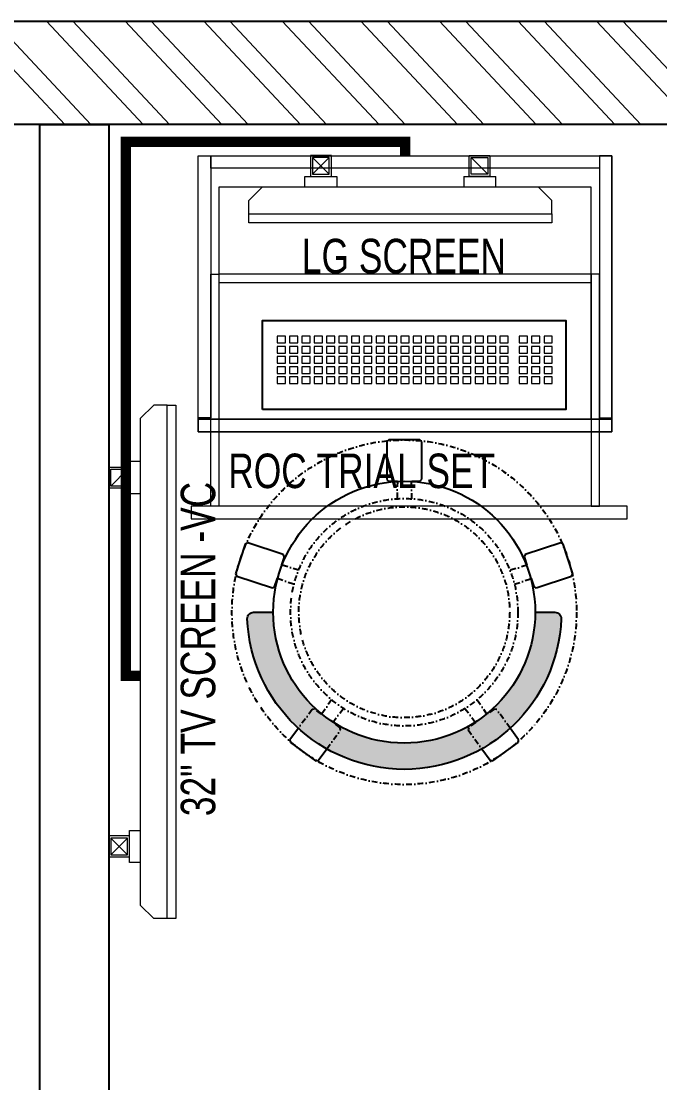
# Model space of a CAD drawing. Header units: feet. Extents: x 7280033 to 7299191, y -5590214 to -5578860.
# Drawn here: x 7294314 to 7295241, y -5581024 to -5579484 of the extents above; entities that cross this region are included whole.
import ezdxf

# ---------------------------------------------------------------- set-up
doc = ezdxf.new("R2010")
doc.units = ezdxf.units.FT
doc.header["$LTSCALE"] = 33
doc.header["$MEASUREMENT"] = 0
for name, pattern in [('ACAD_ISO03W100', [30, 12, -18]), ('DASHDOT2', [0.5, 0.25, -0.125, 0, -0.125]), ('HIDDEN', [9.524999999999995, 6.349999999999997, -3.174999999999998])]:
    doc.linetypes.add(name, pattern=pattern)
doc.layers.add('A-WALL', color=1, linetype='Continuous')
for name, color, linetype, lineweight in [('Floor-Unit', 1, 'Continuous', 13), ('HATCH', 9, 'Continuous', 9), ('LENS-DIM', 252, 'Continuous', 5), ('LENS-FURNITURE', 13, 'Continuous', 9), ('LENS-PARTITION', 21, 'Continuous', 25), ('LENS-TEXT', 31, 'Continuous', 5), ('LENS_DIMENSION', 193, 'Continuous', 0), ('LENS_PARTITION', 21, 'Continuous', 25), ('LK-EQPMT', 3, 'Continuous', 18), ('LN-ELEVATION-1', 81, 'Continuous', 25), ('LN-ELEVATION-2', 103, 'Continuous', 20), ('LN-HATCH', 251, 'Continuous', 0), ('TV', 92, 'Continuous', 18)]:
    doc.layers.add(name, color=color, linetype=linetype, lineweight=lineweight)
doc.styles.get("Standard").update_dxf_attribs({"font": 'GILC____.TTF'})

# ---------------------------------------------------------------- blocks, each defined once
blk = doc.blocks.new('A$C65946c4b')
at = {"layer": 'LN-HATCH'}
h = blk.add_hatch(dxfattribs=at)
h.set_pattern_fill('ANSI32', color=256, scale=222, angle=88.10999999999999)
h.set_pattern_definition([(133.11, (-3282072.577467541, 5471242.885349189), (-60.77608072651567, -56.89314995255626), []), (133.11, (-3282071.283157284, 5471282.108426016), (-60.77608072651567, -56.89314995255626), [])])
h.paths.add_polyline_path([(-5965, 2150), (-9425, 2150), (-9425, 1900), (-5965, 1900)])
h.paths.add_polyline_path([(-5545, 2150), (-3365, 2150), (-3365, 1900), (-5545, 1900)])
h.paths.add_polyline_path([(-2945, 2150), (-250, 2150), (-250, 6520), (0, 6520), (0, 1900), (-2945, 1900)])
h.paths.add_polyline_path([(5600, 7707.926434721797), (5600, 6550), (0, 6550), (0, 6800), (5150, 6800), (5150, 8850), (5420, 8850), (5420, 9390), (5150, 9390), (5150, 9540), (5600, 9540), (5600, 7957.926434721797), (5750, 7957.926434721797), (5750, 7707.926434721797)])
h.paths.add_polyline_path([(6500, 7707.926434721797), (6900, 7707.926434721797), (6900, 10730), (5600, 10730), (5600, 10457.9264347218), (6650, 10457.9264347218), (6650, 7957.926434721797), (6500, 7957.926434721797)])
h.paths.add_polyline_path([(-30, 10730), (5150, 10730), (5150, 10580), (-30, 10580)])
h.paths.add_polyline_path([(-5780, 10730), (-450, 10730), (-450, 10580), (-5780, 10580)])
h.paths.add_polyline_path([(-9425, 10730), (-6200, 10730), (-6200, 10580), (-9425, 10580)])
at = {"layer": 'A-WALL'}
blk.add_lwpolyline([(-30, 10730), (5150, 10730), (5150, 10580), (-30, 10580)], close=True, dxfattribs=at)
blk = doc.blocks.new('TRIAL SET ROC')
at = {"layer": 'LENS-DIM', "ltscale": 0.5}
for points in [[(-400.3652351796627, -364.3162249757442), (-430.3652351796626, -364.3162249757442)], [(169.6347648203373, -364.3162249757442), (139.6347648203373, -364.3162249757442)]]:
    blk.add_lwpolyline(points, dxfattribs=at)
at = {"layer": 'LENS-FURNITURE'}
blk.add_lwpolyline([(-430.3652351796626, 18), (169.6347648203373, 18), (169.6347648203373, -382.3162249757443), (-430.3652351796626, -382.3162249757443)], close=True, dxfattribs=at)
at = {"layer": 'LENS-FURNITURE', "color": 146}
for points in [[(-412.3652351796627, -153.6065521437457), (-400.3652351796627, -153.6065521437457), (-400.3652351796628, -490.6065521437458), (-412.3652351796627, -490.6065521437458)], [(139.6347648203373, -153.6065521437458), (-400.3652351796627, -153.6065521437457), (-400.3652351796627, -165.6065521437457), (139.6347648203373, -165.6065521437458)], [(151.6347648203373, -153.6065521437458), (139.6347648203373, -153.6065521437458), (139.6347648203372, -490.6065521437458), (151.6347648203373, -490.6065521437458)], [(192.1347648203373, -490.6065521437458), (-440.8652351796627, -490.6065521437458), (-440.8652351796627, -508.6065521437458), (192.1347648203373, -508.6065521437458)]]:
    blk.add_lwpolyline(points, close=True, dxfattribs=at)
at = {"layer": 'LN-ELEVATION-2'}
for points in [[(-430.3652351796626, 18), (-412.3652351796627, 18), (-412.3652351796627, -362.3162249757442), (-430.3652351796626, -362.3162249757442)], [(-412.3652351796627, 18), (151.6347648203373, 18), (151.6347648203373, 0), (-412.3652351796627, 0)], [(169.6347648203373, 18), (151.6347648203373, 18), (151.6347648203373, -362.3162249757442), (169.6347648203373, -362.3162249757442)], [(169.6347648203373, -364.3162249757442), (-430.3652351796626, -364.3162249757442), (-430.3652351796626, -382.3162249757443), (169.6347648203373, -382.3162249757443)], [(169.6347648203373, -382.3162249757443), (-430.3652351796626, -382.3162249757443), (-430.3652351796626, -364.3162249757442), (169.6347648203373, -364.3162249757442)]]:
    blk.add_lwpolyline(points, close=True, dxfattribs=at)
at = {"layer": 'LN-ELEVATION-2', "linetype": 'HIDDEN', "ltscale": 100}
blk.add_lwpolyline([(-400.3652351796627, -364.3162249757442), (139.6347648203373, -364.3162249757442), (139.6347648203373, -27.35909500904381), (-400.3652351796627, -27.35909500904381)], close=True, dxfattribs=at)
at = {"insert": (-386.8645105547048, -414.1468168679739), "char_height": 50, "attachment_point": 1}
blk.add_mtext_dynamic_manual_height_columns('ROC TRIAL SET', width=625.228464345434, gutter_width=500, heights=[0], dxfattribs=at)
blk = doc.blocks.new('*U21')
at = {"layer": 'LK-EQPMT', "ltscale": 12}
blk.add_lwpolyline([(5.986879315214991, 4.914598100478997), (-5.986879315214991, 4.914598100478997), (-5.986879315214991, -4.914598100478997), (5.986879315214991, -4.914598100478997)], close=True, dxfattribs=at)
blk = doc.blocks.new('*U22')
at = {"color": 0, "linetype": 'ByBlock', "lineweight": -2}
for p in [(0, 0), (17.96063794564497, 0), (35.92127589128995, 0), (53.88191383693492, 0), (71.8425517825799, 0), (89.80318972822487, 0), (107.7638276738698, 0), (125.7244656195148, 0), (143.6851035651598, 0), (161.6457415108048, 0), (179.6063794564497, 0), (197.5670174020947, 0), (215.5276553477397, 0), (233.4882932933847, 0), (251.4489312390296, 0), (269.4095691846746, 0), (287.3702071303196, 0), (305.3308450759646, 0), (323.2914830216096, 0), (-9e-16, -14.74379430143699), (17.96063794564497, -14.74379430143699), (35.92127589128995, -14.74379430143699), (53.88191383693492, -14.74379430143699), (71.8425517825799, -14.74379430143699), (89.80318972822487, -14.74379430143699), (107.7638276738698, -14.74379430143699), (125.7244656195148, -14.74379430143699), (143.6851035651598, -14.74379430143699), (161.6457415108048, -14.74379430143699), (179.6063794564497, -14.74379430143699), (197.5670174020947, -14.74379430143699), (215.5276553477397, -14.74379430143699), (233.4882932933847, -14.74379430143699), (251.4489312390296, -14.74379430143699), (269.4095691846746, -14.74379430143699), (287.3702071303196, -14.74379430143699), (305.3308450759646, -14.74379430143699), (323.2914830216096, -14.74379430143699), (-1.8e-15, -29.48758860287398), (17.96063794564497, -29.48758860287398), (35.92127589128995, -29.48758860287398), (53.88191383693492, -29.48758860287398), (71.8425517825799, -29.48758860287398), (89.80318972822487, -29.48758860287398), (107.7638276738698, -29.48758860287398), (125.7244656195148, -29.48758860287398), (143.6851035651598, -29.48758860287398), (161.6457415108048, -29.48758860287398), (179.6063794564497, -29.48758860287398), (197.5670174020947, -29.48758860287398), (215.5276553477397, -29.48758860287398), (233.4882932933847, -29.48758860287398), (251.4489312390296, -29.48758860287398), (269.4095691846746, -29.48758860287398), (287.3702071303196, -29.48758860287398), (305.3308450759646, -29.48758860287398), (323.2914830216096, -29.48758860287398), (-2.7e-15, -44.23138290431096), (17.96063794564497, -44.23138290431096), (35.92127589128995, -44.23138290431096), (53.88191383693492, -44.23138290431096), (71.8425517825799, -44.23138290431096), (89.80318972822487, -44.23138290431096), (107.7638276738698, -44.23138290431096), (125.7244656195148, -44.23138290431096), (143.6851035651598, -44.23138290431096), (161.6457415108048, -44.23138290431096), (179.6063794564497, -44.23138290431096), (197.5670174020947, -44.23138290431096), (215.5276553477397, -44.23138290431096), (233.4882932933847, -44.23138290431096), (251.4489312390296, -44.23138290431096), (269.4095691846746, -44.23138290431096), (287.3702071303196, -44.23138290431096), (305.3308450759646, -44.23138290431096), (323.2914830216096, -44.23138290431096), (-3.6e-15, -58.97517720574795), (17.96063794564497, -58.97517720574795), (35.92127589128994, -58.97517720574795), (53.88191383693492, -58.97517720574795), (71.8425517825799, -58.97517720574795), (89.80318972822487, -58.97517720574795), (107.7638276738698, -58.97517720574795), (125.7244656195148, -58.97517720574795), (143.6851035651598, -58.97517720574795), (161.6457415108048, -58.97517720574795), (179.6063794564497, -58.97517720574795), (197.5670174020947, -58.97517720574795), (215.5276553477397, -58.97517720574795), (233.4882932933847, -58.97517720574795), (251.4489312390296, -58.97517720574795), (269.4095691846746, -58.97517720574795), (287.3702071303196, -58.97517720574795), (305.3308450759646, -58.97517720574795), (323.2914830216096, -58.97517720574795)]:
    blk.add_blockref('*U21', p, dxfattribs=at)
blk = doc.blocks.new('*U19')
at = {"layer": 'LK-EQPMT', "ltscale": 12}
blk.add_lwpolyline([(5.986879315214991, 4.914598100478997), (-5.986879315214991, 4.914598100478997), (-5.986879315214991, -4.914598100478997), (5.986879315214991, -4.914598100478997)], close=True, dxfattribs=at)
blk = doc.blocks.new('*U20')
at = {"color": 0, "linetype": 'ByBlock', "lineweight": -2}
for p in [(0, 0), (17.96063794564497, 0), (35.92127589128995, 0), (-9e-16, -14.74379430143699), (17.96063794564497, -14.74379430143699), (35.92127589128995, -14.74379430143699), (-1.8e-15, -29.48758860287398), (17.96063794564497, -29.48758860287398), (35.92127589128995, -29.48758860287398), (-2.7e-15, -44.23138290431096), (17.96063794564497, -44.23138290431096), (35.92127589128995, -44.23138290431096), (-3.6e-15, -58.97517720574795), (17.96063794564497, -58.97517720574795), (35.92127589128994, -58.97517720574795)]:
    blk.add_blockref('*U19', p, dxfattribs=at)
blk = doc.blocks.new('*U15')
at = {"ltscale": 12}
blk.add_lwpolyline([(8.040144996717572, 2.91038e-11), (8.040144996717572, 129.0940371821052), (448.0401449967176, 129.0940371821052), (448.0401449967176, 2.91038e-11)], close=True, dxfattribs=at)
for name, p in [('*U22', (35.16895717114949, 101.6202952143818)), ('*U20', (386.6121428576974, 101.6202952143818))]:
    blk.add_blockref(name, p)
blk = doc.blocks.new('CLINIC SCREEN')
at = {"layer": 'TV'}
for p, q in [((-103.1090284836336, 42.85441964946222), (-127.4114311772946, 18.55201695591665)), ((-127.4114311772946, 42.85441964946222), (-103.1090284836336, 18.55201695591665)), ((102.7052824410566, 42.85441964946222), (127.007685134602, 18.55201695591665))]:
    blk.add_line(p, q, dxfattribs=at)
at = {"layer": 'TV', "ltscale": 12}
for p, q in [((-138.5315413423604, 0), (-138.5315413423604, 15.514207008644)), ((-138.5315413423604, 15.514207008644), (-91.98892031613741, 15.514207008644)), ((-91.98892031613741, 15.514207008644), (-91.98892031613741, 0)), ((91.98892031610741, 15.514207008644), (91.98892031610741, 0)), ((91.98892031610741, 15.514207008644), (138.5315413423595, 15.514207008644)), ((138.5315413423595, 0), (138.5315413423595, 15.514207008644)), ((-220.0000000000082, -19.41163062257681), (-200.5883693773149, 0)), ((200.5883693773149, 0), (-200.5883693773149, 0)), ((219.9999999999918, -19.41163062257681), (200.5883693773149, 0)), ((-220.0000000000082, -38.82326124538668), (-220.0000000000082, -19.41163062257681)), ((219.9999999999918, -38.82326124538668), (219.9999999999918, -19.41163062257681))]:
    blk.add_line(p, q, dxfattribs=at)
at = {"layer": 'TV'}
for points in [[(-130.4492315140169, 15.51421661919448), (-100.0712281470269, 15.51421661919448), (-100.0712281470269, 45.89221998606814), (-130.4492315140169, 45.89221998606814)], [(-127.4114311772946, 18.55201695591665), (-103.1090284836336, 18.55201695591665), (-103.1090284836336, 42.85441964946222), (-127.4114311772946, 42.85441964946222)], [(130.0454854713243, 15.51421661919448), (99.66748210433435, 15.51421661919448), (99.66748210433435, 45.89221998606814), (130.0454854713243, 45.89221998606814)], [(127.007685134602, 18.55201695591665), (102.7052824410566, 18.55201695591665), (102.7052824410566, 42.85441964946222), (127.007685134602, 42.85441964946222)]]:
    blk.add_lwpolyline(points, close=True, dxfattribs=at)
at = {"layer": 'TV', "ltscale": 12}
blk.add_lwpolyline([(-220.0000000000082, -51.71278328332107), (-220.0000000000082, -38.82326124538668), (219.9999999999918, -38.82326124538668), (219.9999999999918, -51.71278328332107)], close=True, dxfattribs=at)
at = {"layer": 'Floor-Unit', "color": 0, "ltscale": 2, "insert": (5.199680584678389, -100.4085774972336), "char_height": 50, "attachment_point": 5}
blk.add_mtext_dynamic_manual_height_columns('LG SCREEN', width=466.4796511627907, gutter_width=12.5, heights=[0], dxfattribs=at)
blk = doc.blocks.new('32INCH VC FOR CLINIC')
at = {"layer": 'LK-EQPMT'}
for p, q in [((116.8909715171903, 152.5672029328125), (92.58856882341206, 128.264800239267)), ((92.58856882341206, 152.5672029328125), (116.8909715171903, 128.264800239267)), ((627.7052824404091, 152.5672029328125), (652.0076851341872, 128.264800239267))]:
    blk.add_line(p, q, dxfattribs=at)
at = {"layer": 'LK-EQPMT', "ltscale": 12}
for p, q in [((81.46845865808427, 109.7127832833503), (81.46845865808427, 125.2269902919943)), ((81.46845865808427, 125.2269902919943), (128.0110796838999, 125.2269902919943)), ((128.0110796838999, 125.2269902919943), (128.0110796838999, 109.7127832833503)), ((616.9889203161001, 125.2269902919943), (616.9889203161001, 109.7127832833503)), ((616.9889203161001, 125.2269902919943), (663.5315413419156, 125.2269902919943)), ((663.5315413419156, 109.7127832833503), (663.5315413419156, 125.2269902919943)), ((0, 90.30115266077335), (19.41163062304258, 109.7127832833503)), ((725.5883693769574, 109.7127832833503), (19.41163062304258, 109.7127832833503)), ((745, 90.30115266077335), (725.5883693769574, 109.7127832833503)), ((0, 70.88952203796362), (0, 90.30115266077335)), ((745, 70.88952203796362), (745, 90.30115266077335))]:
    blk.add_line(p, q, dxfattribs=at)
at = {"layer": 'LK-EQPMT'}
for points in [[(89.55076848529278, 125.2269999025447), (119.9287718534469, 125.2269999025447), (119.9287718534469, 155.6050032694184), (89.55076848529278, 155.6050032694184)], [(655.0454854704439, 125.2269999025447), (624.6674821041522, 125.2269999025447), (624.6674821041522, 155.6050032694184), (655.0454854704439, 155.6050032694184)], [(92.58856882341206, 128.264800239267), (116.8909715171903, 128.264800239267), (116.8909715171903, 152.5672029328125), (92.58856882341206, 152.5672029328125)], [(652.0076851341872, 128.264800239267), (627.7052824404091, 128.264800239267), (627.7052824404091, 152.5672029328125), (652.0076851341872, 152.5672029328125)]]:
    blk.add_lwpolyline(points, close=True, dxfattribs=at)
at = {"layer": 'LK-EQPMT', "ltscale": 12}
blk.add_lwpolyline([(0, 58.0000000000291), (0, 70.88952203796362), (745, 70.88952203796362), (745, 58.0000000000291)], close=True, dxfattribs=at)
at = {"layer": 'LENS-TEXT', "color": 0, "ltscale": 2, "insert": (391.1996805854142, 25.6359011628374), "char_height": 50, "attachment_point": 5}
blk.add_mtext_dynamic_manual_height_columns('32" TV SCREEN -VC', width=466.4796511627907, gutter_width=12.5, heights=[0], dxfattribs=at)
blk = doc.blocks.new('DR STOOL')
at = {"layer": 'HATCH'}
h = blk.add_hatch(dxfattribs=at)
h.set_pattern_fill('ANSI36', color=250, angle=-90.00000000000001)
h.set_pattern_definition([(315, (-227.8099174643867, 917.3997257252777), (6.173926083235043, -1.683798022700468), [7.9375, -1.587499999999999, 0, -1.587499999999999])])
edge = h.paths.add_edge_path()
edge.add_line((-190.0000000041909, 4.511094e-10), (-218.6899174675346, 4.511094e-10))
edge.add_arc((-218.6899174670689, 9.120000000388245), 9.119999999940092, 177.6119845363388, 269.9999999996136, ccw=False)
edge.add_arc((-1.8626451e-09, 3.565219e-10), 228.000000002257, 2.3880154632688004, 177.6119845367313, ccw=False)
edge.add_arc((218.6899174633436, 9.120000000497384), 9.120000000051716, -90.00000000034493, 2.3880154629299, ccw=False)
edge.add_line((218.6899174633436, 4.511094e-10), (190, 4.511094e-10))
edge.add_arc((-1.8626451e-09, 4.511094e-10), 190.000000001979, -1.27e-14, 180)
at = {"layer": 'LN-ELEVATION-1', "color": 1, "ltscale": 100}
for p, q in [((-128.6221585394814, 215.4841044476634), (-165.2704676063731, 189.0243927398114)), ((-124.7228340068832, 214.8545704018979), (-128.6221585394814, 215.4841044476634)), ((-112.6981821293011, 198.1996966340157), (-124.7228340068832, 214.8545704018979)), ((124.7553772013634, 214.9803744515593), (112.5488144652918, 198.2845540212292)), ((128.7014972954057, 215.5933048763618), (124.7553772013634, 214.9803744515593)), ((128.7014972954057, 215.5933048763618), (124.7553772013634, 214.9803744515593)), ((165.1911288509145, 188.915192311113), (128.7014972954057, 215.5933048763618)), ((165.1911288509145, 188.915192311113), (128.7014972954057, 215.5933048763618)), ((-165.2704676063731, 189.0243927398114), (-165.9069543029182, 185.0820035930228)), ((-165.9069543029182, 185.0820035930228), (-153.8003208162263, 168.3135803133482)), ((153.6734594982117, 168.4294150282658), (165.7973639420234, 185.0121775862135)), ((165.7973639420234, 185.0121775862135), (165.1911288509145, 188.915192311113)), ((165.7973639420234, 185.0121775862135), (165.1911288509145, 188.915192311113)), ((-191.2928382232785, -35.45407700946089), (-242.9550312487409, -52.24013893969095)), ((-187.9259491492994, -37.1695928365807), (-191.2928382232785, -35.45407700946089)), ((-184.1424400564283, -48.81403796559607), (-187.9259491492994, -37.1695928365807)), ((188.0651108901948, -36.96233201187715), (184.0504167033359, -49.19388854173303)), ((191.3981811110861, -35.27656588272658), (188.0651108901948, -36.96233201187715)), ((243.0100176925771, -52.21682526778022), (191.3981811110861, -35.27656588272658)), ((-242.9550312487409, -52.24013893969095), (-244.7482102331705, -55.75945052818861)), ((-244.7482102331705, -55.75945052818861), (-230.7800458371639, -98.74904560100549)), ((230.715890809428, -98.7280946081737), (244.8123673382215, -55.78040257930116)), ((244.8123673382215, -55.78040257930116), (243.0100176925771, -52.21682526778022)), ((-173.8639617776498, -80.4479453730819), (-177.8421125086024, -68.2044548037811)), ((177.6922140880488, -68.56540505095472), (173.8739495249465, -80.1985000452405)), ((-227.2218665438704, -100.5620286722478), (-175.5596735184081, -83.7759667420105)), ((-175.5596735184081, -83.7759667420105), (-173.8639617776498, -80.4479453730819)), ((173.8739495249465, -80.1985000452405), (175.5794035866856, -83.5704969359358)), ((175.5794035866856, -83.5704969359358), (227.1912401677109, -100.5107563209894)), ((-230.7800458371639, -98.74904560100549), (-227.2218665438704, -100.5620286722478)), ((227.1912401677109, -100.5107563209894), (230.715890809428, -98.7280946081737)), ((-22.72193054761737, -190.2142363802995), (-25.39390889601782, -192.886214728569)), ((-25.39390889601782, -192.886214728569), (-25.39390889601782, -247.2070584567482)), ((-10.47823652112856, -190.2142363802995), (-22.72193054761737, -190.2142363802995)), ((22.78362171910703, -190.2142363802995), (9.910054048988968, -190.2142363802995)), ((25.42475448176265, -192.8553691428751), (22.78362171910703, -190.2142363802995)), ((25.42475448176265, -247.1762128710543), (25.42475448176265, -192.8553691428751)), ((-25.39390889601782, -247.2070584567482), (-22.60096735274419, -250)), ((-22.60096735274419, -250), (22.60096735274419, -250)), ((22.60096735274419, -250), (25.42475448176265, -247.1762128710543))]:
    blk.add_line(p, q, dxfattribs=at)
at = {"layer": 'LN-ELEVATION-1', "linetype": 'DASHDOT2'}
for p, q in [((-92.92521573789418, 170.8129362839827), (-112.6981821293011, 198.1996966340157)), ((112.5488144652918, 198.2845540212292), (92.69529851106927, 171.1294289919315)), ((-93.52748446213081, 167.0824927485227), (-92.92521573789418, 170.8129362839827)), ((92.69529851106927, 171.1294289919315), (93.26858203159645, 167.4385604566923)), ((-153.8003208162263, 168.3135803133482), (-134.1093360339291, 141.0403694751003)), ((-103.4542870586738, 159.9154408004979), (-93.52748446213081, 167.0824927485227)), ((-88.15393704269081, 139.4771787207864), (-103.4542870586738, 159.9154408004979)), ((103.6608748426661, 159.8406005539291), (88.19885099539533, 139.4487815762331)), ((93.26858203159645, 167.4385604566923), (103.6608748426661, 159.8406005539291)), ((133.7372852512635, 141.1612321265929), (153.6734594982117, 168.4294150282658)), ((-134.1093360339291, 141.0403694751003), (-130.4219571123831, 140.4450534014686)), ((-130.4219571123831, 140.4450534014686), (-119.9844727469608, 147.9808124662595)), ((-119.9844727469608, 147.9808124662595), (-105.3687285655178, 126.9741353208374)), ((105.4096150295809, 126.94019481352), (120.1194891873747, 147.8074627162714)), ((120.1194891873747, 147.8074627162714), (130.0033113472163, 140.5812532722048)), ((130.0033113472163, 140.5812532722048), (133.7372852512635, 141.1612321265929)), ((-159.954806596972, -40.49024384317454), (-184.1424400564283, -48.81403796559607)), ((184.0504167033359, -49.19388854173303), (159.8786162491887, -40.79004861696012)), ((-177.8421125086024, -68.2044548037811), (-153.4148110738024, -60.73628028803068)), ((153.3006618716754, -61.02382378749462), (177.6922140880488, -68.56540505095472)), ((-10.92024635523557, -164.6382343793375), (-10.47823652112856, -190.2142363802995)), ((9.910054048988968, -190.2142363802995), (10.35584833659231, -164.674698740353))]:
    blk.add_line(p, q, dxfattribs=at)
at = {"layer": 'LN-ELEVATION-1', "color": 1, "ltscale": 100}
blk.add_lwpolyline([(-190.0000000023283, 0), (-218.6899174656719, 0, -0.4264743413925903), (-227.8019973598421, 9.5, -0.959166304662544), (227.8019973593764, 9.5, -0.4264743413925903), (218.6899174647406, 0), (190.0000000013969, 0)], format="xyb", dxfattribs=at)
at = {"layer": 'LN-ELEVATION-1', "linetype": 'DASHDOT2'}
for radius in [250, 165, 153]:
    blk.add_circle((0, 0), radius, dxfattribs=at)
at = {"layer": 'LN-ELEVATION-1', "color": 1, "ltscale": 100}
blk.add_circle((0, 0), 190, dxfattribs=at)

msp = doc.modelspace()

# ---------------------------------------------------------------- linework, layer by layer
at = {"color": 13, "linetype": 'ACAD_ISO03W100', "ltscale": 0.01, "const_width": 15}
msp.add_lwpolyline([(7294871.133709366, -5579679.277995296), (7294871.133709366, -5579658.918900273), (7294466.077649969, -5579658.918900281), (7294466.077649969, -5580433.918900277), (7294486.969869947, -5580433.918900277)], dxfattribs=at)
at = {"layer": 'LENS-PARTITION'}
msp.add_lwpolyline([(7294441.077649969, -5581233.918900274), (7294341.077649969, -5581233.918900274), (7294341.077649969, -5579633.918900274), (7294441.077649969, -5579633.918900274)], close=True, dxfattribs=at)
at = {"layer": 'LENS_PARTITION'}
msp.add_lwpolyline([(7294441.077649969, -5581233.918900274), (7294341.077649969, -5581233.918900274), (7294341.077649969, -5579633.918900281), (7294441.077649969, -5579633.918900281)], close=True, dxfattribs=at)

# ---------------------------------------------------------------- block references
for name, p in [('TRIAL SET ROC', (7295001.498944547, -5579697.277995296)), ('*U15', (7294656.279380375, -5580047.551064916))]:
    msp.add_blockref(name, p)
at = {"rotation": 89.99999999999999}
msp.add_blockref('32INCH VC FOR CLINIC', (7294596.682653231, -5580786.181786894), dxfattribs=at)
at = {"layer": 'LENS-FURNITURE', "rotation": 180}
msp.add_blockref('DR STOOL', (7294869.989301251, -5580341.591600918), dxfattribs=at)
at = {"layer": 'LENS_DIMENSION'}
msp.add_blockref('A$C65946c4b', (7292291.07764997, -5590213.918900274), dxfattribs=at)
at = {"layer": 'LENS_PARTITION'}
msp.add_blockref('CLINIC SCREEN', (7294864.330977167, -5579724.637090302), dxfattribs=at)

doc.saveas('drawing.dxf')
